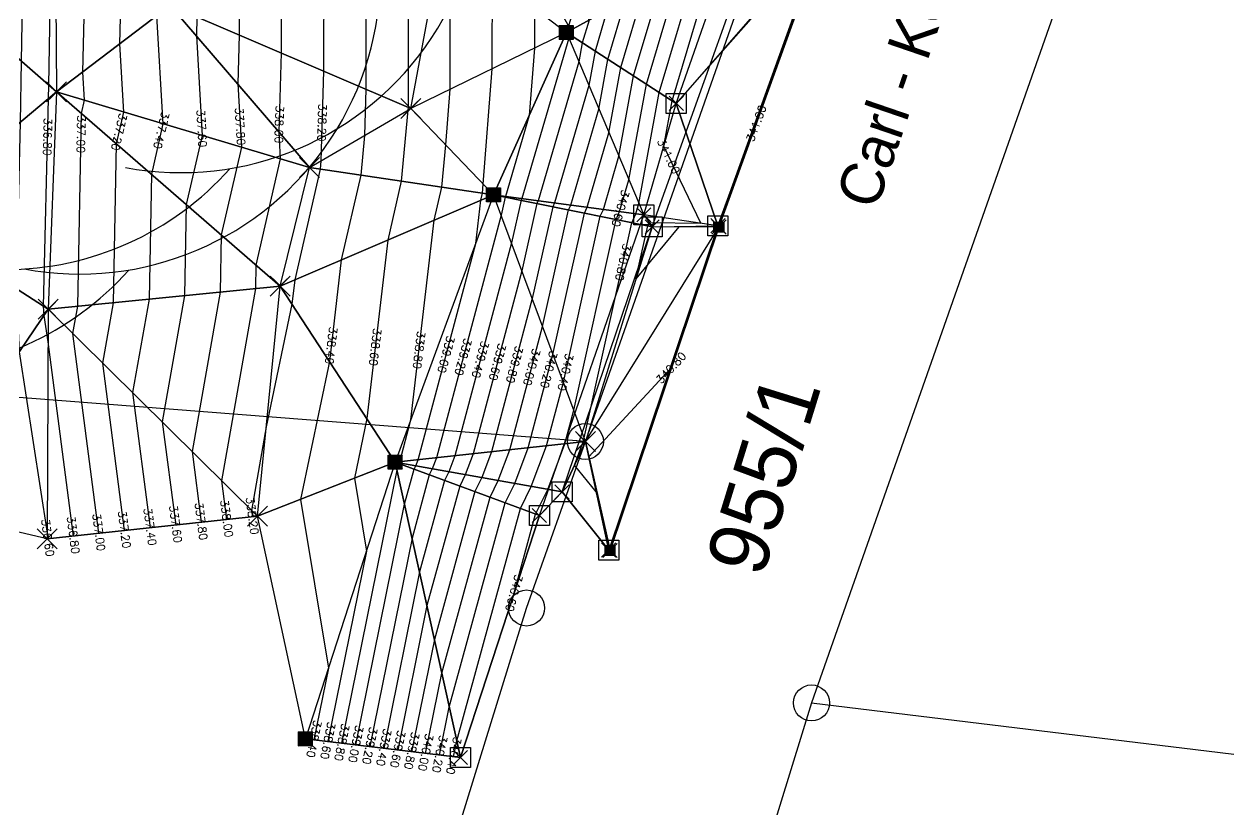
# Model space of a CAD drawing. Extents: x 2 to 3400072, y 373 to 5275873.
# Drawn here: x 3399971.96 to 3400002.08, y 5275706.67 to 5275726.3 of the extents above; entities that cross this region are included whole.
import ezdxf
from ezdxf.enums import TextEntityAlignment as Align

# ---------------------------------------------------------------- set-up
doc = ezdxf.new("R2010")
doc.units = 0
doc.linetypes.add('1600_2028', pattern=[0])
doc.linetypes.add('AUSGEZOGEN', pattern=[0])
doc.layers.get('0').update_dxf_attribs({"color": 1, "linetype": 'CONTINUOUS'})
for name, color, linetype in [('$BRUCH', 7, 'CONTINUOUS'), ('$P_INF_FL', 7, 'AUSGEZOGEN'), ('$P_INF_H', 7, 'AUSGEZOGEN'), ('$P_INF_NR', 7, 'AUSGEZOGEN'), ('$P_INF_X', 7, 'AUSGEZOGEN'), ('$PKT_0', 7, 'CONTINUOUS'), ('AUSSPAREN', 1, 'CONTINUOUS'), ('BÖSCHUNG_OK', 7, 'CONTINUOUS'), ('BÖSCHUNG_UK', 7, 'CONTINUOUS'), ('DGM', 7, 'CONTINUOUS'), ('DGM_HOEHEN', 34, 'CONTINUOUS'), ('DGM_HOEHEN_HAUPT', 24, 'CONTINUOUS'), ('DGM_HOEHEN_TEXT', 7, 'CONTINUOUS'), ('FLURSTÜCKE_GRENZPUNKTE', 255, 'CONTINUOUS'), ('GELÄNDEPUNKT', 7, 'CONTINUOUS'), ('LAGEBEZEICHNUNGEN', 255, 'CONTINUOUS'), ('LAUBBAUM_25M', 7, 'CONTINUOUS'), ('STELLKANTE_OK', 7, 'CONTINUOUS'), ('STELLKANTE_UK', 7, 'CONTINUOUS'), ('VERKEHR', 255, 'CONTINUOUS')]:
    doc.layers.add(name, color=color, linetype=linetype)
doc.styles.add('FLURSTÜCKSNUMMER__SCHRÄGST', font='txt')
doc.styles.add('NAME_-_BAUWERKEN_U__EINRIC', font='txt')
doc.styles.add('SIMPLEX', font='SIMPLEX')

# ---------------------------------------------------------------- blocks, each defined once
blk = doc.blocks.new('GRENZPUNKT_MIT_ABMARKUNG__')
at = {"color": 0}
blk.add_circle((0, 0), 0.5, dxfattribs=at)
blk = doc.blocks.new('34')
at = {"color": 0}
for p, q in [((-0.5, 0.5), (0.5, -0.5)), ((-0.5, -0.5), (0.5, 0.5))]:
    blk.add_line(p, q, dxfattribs=at)
blk = doc.blocks.new('71', base_point=(0.019231, 0))
at = {"color": 0}
for p, q in [((-0.497863, 0.5), (-0.497863, -0.5)), ((-0.497863, 0.5), (0.497863, 0.5)), ((-0.480769, -0.5), (-0.480769, 0.5)), ((-0.459402, -0.5), (-0.459402, 0.5)), ((-0.438034, -0.5), (-0.438034, 0.5)), ((-0.42094, -0.5), (-0.42094, 0.5)), ((-0.399573, -0.5), (-0.399573, 0.5)), ((-0.378205, -0.5), (-0.378205, 0.5)), ((-0.361111, -0.5), (-0.361111, 0.5)), ((-0.339744, -0.5), (-0.339744, 0.5)), ((-0.318376, -0.5), (-0.318376, 0.5)), ((-0.301282, -0.5), (-0.301282, 0.5)), ((-0.279915, -0.5), (-0.279915, 0.5)), ((-0.258547, -0.5), (-0.258547, 0.5)), ((-0.241453, -0.5), (-0.241453, 0.5)), ((-0.220085, -0.5), (-0.220085, 0.5)), ((-0.198718, -0.5), (-0.198718, 0.5)), ((-0.181624, -0.5), (-0.181624, 0.5)), ((-0.160256, -0.5), (-0.160256, 0.5)), ((-0.138889, -0.5), (-0.138889, 0.5)), ((-0.121795, -0.5), (-0.121795, 0.5)), ((-0.100428, -0.5), (-0.100428, 0.5)), ((-0.07906, -0.5), (-0.07906, 0.5)), ((-0.061966, -0.5), (-0.061966, 0.5)), ((-0.040599, -0.5), (-0.040599, 0.5)), ((-0.019231, -0.5), (-0.019231, 0.5)), ((-0.002137, -0.5), (-0.002137, 0.5)), ((0.019231, -0.5), (0.019231, 0.5)), ((0.040599, -0.5), (0.040599, 0.5)), ((0.057693, -0.5), (0.057693, 0.5)), ((0.07906, -0.5), (0.07906, 0.5)), ((0.100428, -0.5), (0.100428, 0.5)), ((0.117522, -0.5), (0.117522, 0.5)), ((0.138889, -0.5), (0.138889, 0.5)), ((0.160256, -0.5), (0.160256, 0.5)), ((0.177351, -0.5), (0.177351, 0.5)), ((0.198718, -0.5), (0.198718, 0.5)), ((0.220085, -0.5), (0.220085, 0.5)), ((0.237179, -0.5), (0.237179, 0.5)), ((0.258547, -0.5), (0.258547, 0.5)), ((0.279915, -0.5), (0.279915, 0.5)), ((0.297009, -0.5), (0.297009, 0.5)), ((0.318376, -0.5), (0.318376, 0.5)), ((0.339744, -0.5), (0.339744, 0.5)), ((0.356838, -0.5), (0.356838, 0.5)), ((0.378205, -0.5), (0.378205, 0.5)), ((0.399573, -0.5), (0.399573, 0.5)), ((0.416666, -0.5), (0.416666, 0.5)), ((0.438034, -0.5), (0.438034, 0.5)), ((0.459402, -0.5), (0.459402, 0.5)), ((0.476495, -0.5), (0.476495, 0.5)), ((0.497863, 0.5), (0.497863, -0.5)), ((0.497863, -0.5), (-0.497863, -0.5))]:
    blk.add_line(p, q, dxfattribs=at)
blk = doc.blocks.new('139', base_point=(0, -0.001756))
at = {"color": 0}
for centre, start, end in [((0.175615, -0.102107), 259.398891, 33.623991), ((0, -0.198946), 221.698008, 318.301992)]:
    blk.add_arc(centre, 0.301054, start, end, dxfattribs=at)
blk = doc.blocks.new('70')
at = {"color": 0}
for p, q in [((-0.5, -0.5), (-0.5, 0.5)), ((-0.5, 0.5), (0.5, 0.5)), ((0.5, 0.5), (0.5, -0.5)), ((0.5, -0.5), (-0.5, -0.5))]:
    blk.add_line(p, q, dxfattribs=at)
blk = doc.blocks.new('*U179')
at = {"layer": 'LAGEBEZEICHNUNGEN', "color": 7, "linetype": 'BYBLOCK', "style": 'NAME_-_BAUWERKEN_U__EINRIC'}
blk.add_text('Carl - Keller - Weg', height=1.08, rotation=71.0869, dxfattribs=at).set_placement((3399993.259, 5275721.624))
blk = doc.blocks.new('*U216')
at = {"layer": 'FLURSTÜCKE_GRENZPUNKTE', "color": 7, "linetype": 'BYBLOCK', "style": 'FLURSTÜCKSNUMMER__SCHRÄGST'}
blk.add_text('955/1', height=1.5, rotation=72.8333, dxfattribs=at).set_placement((3399990.412, 5275712.436))
blk = doc.blocks.new('PKT_0')
for p, q in [((-0.354, -0.354), (0.354, 0.354)), ((0.354, -0.354), (-0.354, 0.354))]:
    blk.add_line(p, q)
at = {"layer": '$P_INF_FL'}
blk.add_attdef('CODE', text='', height=0.8, dxfattribs=at).set_placement((0, 1.7), align=Align.CENTER)
at = {"layer": '$P_INF_H'}
blk.add_attdef('H', text='', height=0.8, dxfattribs=at).set_placement((0, -1.4), align=Align.CENTER)
at = {"layer": '$P_INF_NR'}
blk.add_attdef('NR', text='', height=0.8, dxfattribs=at).set_placement((0, 0.7), align=Align.CENTER)
at = {"layer": '$P_INF_X'}
blk.add_attdef('X', text='', height=0.8, dxfattribs=at).set_placement((-0.9, -0.4), align=Align.RIGHT)
blk.add_attdef('Y', (0.7, -0.4), '', height=0.8, dxfattribs=at)
blk = doc.blocks.new('*U629')
at = {"layer": 'DGM_HOEHEN_TEXT', "color": 44, "linetype": 'BYBLOCK', "style": 'SIMPLEX'}
blk.add_text('336.60', height=0.2, rotation=277.433, dxfattribs=at).set_placement((3399972.39, 5275713.919, 10336.601))
blk = doc.blocks.new('*U634')
at = {"layer": 'DGM_HOEHEN_TEXT', "color": 44, "linetype": 'BYBLOCK', "style": 'SIMPLEX'}
blk.add_text('336.80', height=0.2, rotation=277.433, dxfattribs=at).set_placement((3399973.029, 5275713.988, 10336.801))
blk = doc.blocks.new('*U635')
at = {"layer": 'DGM_HOEHEN_TEXT', "color": 44, "linetype": 'BYBLOCK', "style": 'SIMPLEX'}
blk.add_text('336.80', height=0.2, rotation=268.6717, dxfattribs=at).set_placement((3399972.456, 5275723.957, 10336.801))
blk = doc.blocks.new('*U638')
at = {"layer": 'DGM_HOEHEN_TEXT', "color": 44, "linetype": 'BYBLOCK', "style": 'SIMPLEX'}
blk.add_text('337.00', height=0.2, rotation=277.433, dxfattribs=at).set_placement((3399973.668, 5275714.057, 10337.001))
blk = doc.blocks.new('*U639')
at = {"layer": 'DGM_HOEHEN_TEXT', "color": 44, "linetype": 'BYBLOCK', "style": 'SIMPLEX'}
blk.add_text('337.00', height=0.2, rotation=268.9155, dxfattribs=at).set_placement((3399973.292, 5275724.022, 10337.001))
blk = doc.blocks.new('*U642')
at = {"layer": 'DGM_HOEHEN_TEXT', "color": 44, "linetype": 'BYBLOCK', "style": 'SIMPLEX'}
blk.add_text('337.20', height=0.2, rotation=277.433, dxfattribs=at).set_placement((3399974.307, 5275714.125, 10337.201))
blk = doc.blocks.new('*U643')
at = {"layer": 'DGM_HOEHEN_TEXT', "color": 44, "linetype": 'BYBLOCK', "style": 'SIMPLEX'}
blk.add_text('337.20', height=0.2, rotation=257.0829, dxfattribs=at).set_placement((3399974.342, 5275724.086, 10337.201))
blk = doc.blocks.new('*U646')
at = {"layer": 'DGM_HOEHEN_TEXT', "color": 44, "linetype": 'BYBLOCK', "style": 'SIMPLEX'}
blk.add_text('337.40', height=0.2, rotation=277.433, dxfattribs=at).set_placement((3399974.947, 5275714.194, 10337.401))
blk = doc.blocks.new('*U647')
at = {"layer": 'DGM_HOEHEN_TEXT', "color": 44, "linetype": 'BYBLOCK', "style": 'SIMPLEX'}
blk.add_text('337.40', height=0.2, rotation=257.0829, dxfattribs=at).set_placement((3399975.399, 5275724.128, 10337.401))
blk = doc.blocks.new('*U650')
at = {"layer": 'DGM_HOEHEN_TEXT', "color": 44, "linetype": 'BYBLOCK', "style": 'SIMPLEX'}
blk.add_text('337.60', height=0.2, rotation=277.433, dxfattribs=at).set_placement((3399975.586, 5275714.262, 10337.601))
blk = doc.blocks.new('*U651')
at = {"layer": 'DGM_HOEHEN_TEXT', "color": 44, "linetype": 'BYBLOCK', "style": 'SIMPLEX'}
blk.add_text('337.60', height=0.2, rotation=273.3231, dxfattribs=at).set_placement((3399976.272, 5275724.157, 10337.601))
blk = doc.blocks.new('*U655')
at = {"layer": 'DGM_HOEHEN_TEXT', "color": 44, "linetype": 'BYBLOCK', "style": 'SIMPLEX'}
blk.add_text('337.80', height=0.2, rotation=277.433, dxfattribs=at).set_placement((3399976.225, 5275714.331, 10337.801))
blk = doc.blocks.new('*U656')
at = {"layer": 'DGM_HOEHEN_TEXT', "color": 44, "linetype": 'BYBLOCK', "style": 'SIMPLEX'}
blk.add_text('337.80', height=0.2, rotation=273.3231, dxfattribs=at).set_placement((3399977.232, 5275724.207, 10337.801))
blk = doc.blocks.new('*U660')
at = {"layer": 'DGM_HOEHEN_TEXT', "color": 44, "linetype": 'BYBLOCK', "style": 'SIMPLEX'}
blk.add_text('338.00', height=0.2, rotation=277.433, dxfattribs=at).set_placement((3399976.864, 5275714.4, 10338.001))
blk = doc.blocks.new('*U661')
at = {"layer": 'DGM_HOEHEN_TEXT', "color": 44, "linetype": 'BYBLOCK', "style": 'SIMPLEX'}
blk.add_text('338.00', height=0.2, rotation=268.2959, dxfattribs=at).set_placement((3399978.251, 5275724.267, 10338.001))
blk = doc.blocks.new('*U665')
at = {"layer": 'DGM_HOEHEN_TEXT', "color": 44, "linetype": 'BYBLOCK', "style": 'SIMPLEX'}
blk.add_text('338.20', height=0.2, rotation=277.433, dxfattribs=at).set_placement((3399977.503, 5275714.468, 10338.201))
blk = doc.blocks.new('*U666')
at = {"layer": 'DGM_HOEHEN_TEXT', "color": 44, "linetype": 'BYBLOCK', "style": 'SIMPLEX'}
blk.add_text('338.20', height=0.2, rotation=268.2959, dxfattribs=at).set_placement((3399979.321, 5275724.311, 10338.201))
blk = doc.blocks.new('*U670')
at = {"layer": 'DGM_HOEHEN_TEXT', "color": 44, "linetype": 'BYBLOCK', "style": 'SIMPLEX'}
blk.add_text('338.40', height=0.2, rotation=258.5395, dxfattribs=at).set_placement((3399979.202, 5275708.92, 10338.401))
blk = doc.blocks.new('*U671')
at = {"layer": 'DGM_HOEHEN_TEXT', "color": 44, "linetype": 'BYBLOCK', "style": 'SIMPLEX'}
blk.add_text('338.40', height=0.2, rotation=263.2927, dxfattribs=at).set_placement((3399979.592, 5275718.748, 10338.401))
blk = doc.blocks.new('*U675')
at = {"layer": 'DGM_HOEHEN_TEXT', "color": 44, "linetype": 'BYBLOCK', "style": 'SIMPLEX'}
blk.add_text('338.60', height=0.2, rotation=258.5395, dxfattribs=at).set_placement((3399979.551, 5275708.878, 10338.601))
blk = doc.blocks.new('*U676')
at = {"layer": 'DGM_HOEHEN_TEXT', "color": 44, "linetype": 'BYBLOCK', "style": 'SIMPLEX'}
blk.add_text('338.60', height=0.2, rotation=263.2927, dxfattribs=at).set_placement((3399980.693, 5275718.71, 10338.601))
blk = doc.blocks.new('*U680')
at = {"layer": 'DGM_HOEHEN_TEXT', "color": 44, "linetype": 'BYBLOCK', "style": 'SIMPLEX'}
blk.add_text('338.80', height=0.2, rotation=258.5395, dxfattribs=at).set_placement((3399979.901, 5275708.836, 10338.801))
blk = doc.blocks.new('*U681')
at = {"layer": 'DGM_HOEHEN_TEXT', "color": 44, "linetype": 'BYBLOCK', "style": 'SIMPLEX'}
blk.add_text('338.80', height=0.2, rotation=263.2927, dxfattribs=at).set_placement((3399981.789, 5275718.637, 10338.801))
blk = doc.blocks.new('*U685')
at = {"layer": 'DGM_HOEHEN_TEXT', "color": 44, "linetype": 'BYBLOCK', "style": 'SIMPLEX'}
blk.add_text('339.00', height=0.2, rotation=258.5395, dxfattribs=at).set_placement((3399980.25, 5275708.794, 10339.001))
blk = doc.blocks.new('*U686')
at = {"layer": 'DGM_HOEHEN_TEXT', "color": 44, "linetype": 'BYBLOCK', "style": 'SIMPLEX'}
blk.add_text('339.00', height=0.2, rotation=255.0421, dxfattribs=at).set_placement((3399982.534, 5275718.527, 10339.001))
blk = doc.blocks.new('*U690')
at = {"layer": 'DGM_HOEHEN_TEXT', "color": 44, "linetype": 'BYBLOCK', "style": 'SIMPLEX'}
blk.add_text('339.20', height=0.2, rotation=258.5395, dxfattribs=at).set_placement((3399980.599, 5275708.752, 10339.201))
blk = doc.blocks.new('*U691')
at = {"layer": 'DGM_HOEHEN_TEXT', "color": 44, "linetype": 'BYBLOCK', "style": 'SIMPLEX'}
blk.add_text('339.20', height=0.2, rotation=255.0421, dxfattribs=at).set_placement((3399982.962, 5275718.464, 10339.201))
blk = doc.blocks.new('*U695')
at = {"layer": 'DGM_HOEHEN_TEXT', "color": 44, "linetype": 'BYBLOCK', "style": 'SIMPLEX'}
blk.add_text('339.40', height=0.2, rotation=258.5395, dxfattribs=at).set_placement((3399980.949, 5275708.71, 10339.401))
blk = doc.blocks.new('*U696')
at = {"layer": 'DGM_HOEHEN_TEXT', "color": 44, "linetype": 'BYBLOCK', "style": 'SIMPLEX'}
blk.add_text('339.40', height=0.2, rotation=255.0421, dxfattribs=at).set_placement((3399983.391, 5275718.4, 10339.401))
blk = doc.blocks.new('*U700')
at = {"layer": 'DGM_HOEHEN_TEXT', "color": 44, "linetype": 'BYBLOCK', "style": 'SIMPLEX'}
blk.add_text('339.60', height=0.2, rotation=258.5395, dxfattribs=at).set_placement((3399981.298, 5275708.668, 10339.601))
blk = doc.blocks.new('*U701')
at = {"layer": 'DGM_HOEHEN_TEXT', "color": 44, "linetype": 'BYBLOCK', "style": 'SIMPLEX'}
blk.add_text('339.60', height=0.2, rotation=255.0421, dxfattribs=at).set_placement((3399983.819, 5275718.337, 10339.601))
blk = doc.blocks.new('*U705')
at = {"layer": 'DGM_HOEHEN_TEXT', "color": 44, "linetype": 'BYBLOCK', "style": 'SIMPLEX'}
blk.add_text('339.80', height=0.2, rotation=258.5395, dxfattribs=at).set_placement((3399981.648, 5275708.626, 10339.801))
blk = doc.blocks.new('*U706')
at = {"layer": 'DGM_HOEHEN_TEXT', "color": 44, "linetype": 'BYBLOCK', "style": 'SIMPLEX'}
blk.add_text('339.80', height=0.2, rotation=255.0421, dxfattribs=at).set_placement((3399984.247, 5275718.273, 10339.801))
blk = doc.blocks.new('*U710')
at = {"layer": 'DGM_HOEHEN_TEXT', "color": 44, "linetype": 'BYBLOCK', "style": 'SIMPLEX'}
blk.add_text('340.00', height=0.2, rotation=258.5395, dxfattribs=at).set_placement((3399981.997, 5275708.584, 10340.001))
blk = doc.blocks.new('*U711')
at = {"layer": 'DGM_HOEHEN_TEXT', "color": 44, "linetype": 'BYBLOCK', "style": 'SIMPLEX'}
blk.add_text('340.00', height=0.2, rotation=255.0421, dxfattribs=at).set_placement((3399984.675, 5275718.21, 10340.001))
blk = doc.blocks.new('*U715')
at = {"layer": 'DGM_HOEHEN_TEXT', "color": 44, "linetype": 'BYBLOCK', "style": 'SIMPLEX'}
blk.add_text('340.20', height=0.2, rotation=258.5395, dxfattribs=at).set_placement((3399982.346, 5275708.543, 10340.201))
blk = doc.blocks.new('*U716')
at = {"layer": 'DGM_HOEHEN_TEXT', "color": 44, "linetype": 'BYBLOCK', "style": 'SIMPLEX'}
blk.add_text('340.20', height=0.2, rotation=255.0421, dxfattribs=at).set_placement((3399985.103, 5275718.146, 10340.201))
blk = doc.blocks.new('*U720')
at = {"layer": 'DGM_HOEHEN_TEXT', "color": 44, "linetype": 'BYBLOCK', "style": 'SIMPLEX'}
blk.add_text('340.40', height=0.2, rotation=258.5395, dxfattribs=at).set_placement((3399982.696, 5275708.501, 10340.401))
blk = doc.blocks.new('*U721')
at = {"layer": 'DGM_HOEHEN_TEXT', "color": 44, "linetype": 'BYBLOCK', "style": 'SIMPLEX'}
blk.add_text('340.40', height=0.2, rotation=257.4694, dxfattribs=at).set_placement((3399985.5, 5275718.086, 10340.401))
blk = doc.blocks.new('*U725')
at = {"layer": 'DGM_HOEHEN_TEXT', "color": 44, "linetype": 'BYBLOCK', "style": 'SIMPLEX'}
blk.add_text('340.60', height=0.2, rotation=254.6778, dxfattribs=at).set_placement((3399984.234, 5275712.565, 10340.601))
blk = doc.blocks.new('*U726')
at = {"layer": 'DGM_HOEHEN_TEXT', "color": 44, "linetype": 'BYBLOCK', "style": 'SIMPLEX'}
blk.add_text('340.60', height=0.2, rotation=253.6592, dxfattribs=at).set_placement((3399986.908, 5275722.176, 10340.601))
blk = doc.blocks.new('*U730')
at = {"layer": 'DGM_HOEHEN_TEXT', "color": 44, "linetype": 'BYBLOCK', "style": 'SIMPLEX'}
blk.add_text('340.80', height=0.2, rotation=47.2639, dxfattribs=at).set_placement((3399987.888, 5275717.299, 10340.801))
blk = doc.blocks.new('*U731')
at = {"layer": 'DGM_HOEHEN_TEXT', "color": 44, "linetype": 'BYBLOCK', "style": 'SIMPLEX'}
blk.add_text('340.80', height=0.2, rotation=257.4694, dxfattribs=at).set_placement((3399986.938, 5275720.832, 10340.801))
blk = doc.blocks.new('*U735')
at = {"layer": 'DGM_HOEHEN_TEXT', "color": 44, "linetype": 'BYBLOCK', "style": 'SIMPLEX'}
blk.add_text('341.00', height=0.2, rotation=69.6153, dxfattribs=at).set_placement((3399990.194, 5275723.344, 10341.001))
blk = doc.blocks.new('*U736')
at = {"layer": 'DGM_HOEHEN_TEXT', "color": 44, "linetype": 'BYBLOCK', "style": 'SIMPLEX'}
blk.add_text('341.00', height=0.2, rotation=295.7752, dxfattribs=at).set_placement((3399987.776, 5275723.379, 10341.001))

msp = doc.modelspace()

# ---------------------------------------------------------------- linework, layer by layer
at = {"layer": '$BRUCH', "linetype": 'BYBLOCK'}
msp.add_lwpolyline([(3399986.606, 5275713.147), (3399989.329, 5275721.229), (3399991.952, 5275728.49), (3399994.45, 5275735.284), (3399997.998, 5275744.806), (3400000.305, 5275750.72), (3400000.273, 5275750.727), (3399997.989, 5275744.821), (3399994.403, 5275735.309), (3399991.907, 5275728.497), (3399989.305, 5275721.263), (3399986.573, 5275713.16)], close=True, dxfattribs=at)
for points in [[(3399985.407, 5275714.61), (3399987.66, 5275721.235), (3399990.95, 5275730.435), (3399992.669, 5275735.2), (3399995.545, 5275742.719), (3399998.186, 5275749.685)], [(3399982.867, 5275707.975), (3399984.84, 5275714.024), (3399987.451, 5275721.534), (3399988.263, 5275724.319), (3399989.683, 5275728.386), (3399991.028, 5275732.22), (3399992.936, 5275737.313), (3399995.403, 5275744.263), (3399996.442, 5275747.799)], [(3399993.733, 5275747.32), (3399992.383, 5275742.602), (3399991.576, 5275739.079), (3399988.37, 5275735.402), (3399985.515, 5275726.089), (3399983.697, 5275722.035), (3399981.238, 5275715.354), (3399978.99, 5275708.44)]]:
    msp.add_lwpolyline(points, dxfattribs=at)
at = {"layer": 'AUSSPAREN', "linetype": 'BYBLOCK'}
msp.add_lwpolyline([(3399991.952, 5275728.49), (3399989.329, 5275721.229), (3399986.606, 5275713.147), (3399986.573, 5275713.16), (3399985.407, 5275714.61), (3399984.84, 5275714.024), (3399982.867, 5275707.975), (3399978.99, 5275708.44), (3399977.794, 5275714.004), (3399972.534, 5275713.439), (3399969.195, 5275714.225), (3399965.703, 5275714.753), (3399965.672, 5275714.682), (3399961.957, 5275716.161), (3399958.213, 5275715.566), (3399954.796, 5275714.217), (3399955.049, 5275718.815), (3399954.853, 5275725.659), (3399953.835, 5275730.614)], dxfattribs=at)
at = {"layer": 'DGM', "color": 0, "linetype": 'BYBLOCK'}
for points in [[(3399972.737, 5275729.22, 336.825), (3399972.772, 5275724.604, 336.858), (3399970.499, 5275726.584, 336.197)], [(3399972.737, 5275729.22, 336.825), (3399972.772, 5275724.604, 336.858), (3399975.614, 5275726.766, 337.474)], [(3399981.624, 5275724.194, 338.613), (3399982.422, 5275728.458, 338.763), (3399975.614, 5275726.766, 337.474)], [(3399981.624, 5275724.194, 338.613), (3399982.422, 5275728.458, 338.763), (3399985.515, 5275726.089, 339.352)], [(3399982.422, 5275728.458, 338.763), (3399985.515, 5275726.089, 339.352), (3399989.683, 5275728.386, 341.175)], [(3399985.515, 5275726.089, 339.352), (3399988.263, 5275724.319, 341.065), (3399989.683, 5275728.386, 341.175)], [(3399991.907, 5275728.497, 341.275), (3399988.263, 5275724.319, 341.065), (3399989.683, 5275728.386, 341.175)], [(3399991.952, 5275728.49, 341.151), (3399991.907, 5275728.497, 341.275), (3399988.263, 5275724.319, 341.065)], [(3399991.952, 5275728.49, 341.151), (3399989.305, 5275721.263, 341.031), (3399988.263, 5275724.319, 341.065)], [(3399991.952, 5275728.49, 341.151), (3399989.329, 5275721.229, 340.916), (3399989.305, 5275721.263, 341.031)], [(3399972.772, 5275724.604, 336.858), (3399969.01, 5275721.457, 335.797), (3399970.499, 5275726.584, 336.197)], [(3399972.772, 5275724.604, 336.858), (3399979.095, 5275722.715, 338.148), (3399975.614, 5275726.766, 337.474)], [(3399979.095, 5275722.715, 338.148), (3399981.624, 5275724.194, 338.613), (3399975.614, 5275726.766, 337.474)], [(3399981.624, 5275724.194, 338.613), (3399983.697, 5275722.035, 339.055), (3399985.515, 5275726.089, 339.352)], [(3399983.697, 5275722.035, 339.055), (3399985.515, 5275726.089, 339.352), (3399987.451, 5275721.534, 340.896)], [(3399985.515, 5275726.089, 339.352), (3399987.451, 5275721.534, 340.896), (3399988.263, 5275724.319, 341.065)], [(3399972.772, 5275724.604, 336.858), (3399972.563, 5275719.177, 336.834), (3399969.01, 5275721.457, 335.797)], [(3399972.772, 5275724.604, 336.858), (3399972.563, 5275719.177, 336.834), (3399978.359, 5275719.755, 338.137)], [(3399972.772, 5275724.604, 336.858), (3399978.359, 5275719.755, 338.137), (3399979.095, 5275722.715, 338.148)], [(3399979.095, 5275722.715, 338.148), (3399981.624, 5275724.194, 338.613), (3399983.697, 5275722.035, 339.055)], [(3399989.305, 5275721.263, 341.031), (3399987.451, 5275721.534, 340.896), (3399988.263, 5275724.319, 341.065)], [(3399978.359, 5275719.755, 338.137), (3399979.095, 5275722.715, 338.148), (3399983.697, 5275722.035, 339.055)], [(3399978.359, 5275719.755, 338.137), (3399983.697, 5275722.035, 339.055), (3399981.238, 5275715.354, 338.752)], [(3399985.99, 5275715.872, 340.825), (3399983.697, 5275722.035, 339.055), (3399981.238, 5275715.354, 338.752)], [(3399987.66, 5275721.235, 341.056), (3399985.99, 5275715.872, 340.825), (3399983.697, 5275722.035, 339.055)], [(3399987.66, 5275721.235, 341.056), (3399983.697, 5275722.035, 339.055), (3399987.451, 5275721.534, 340.896)], [(3399972.563, 5275719.177, 336.834), (3399969.195, 5275714.225, 335.745), (3399969.01, 5275721.457, 335.797)], [(3399987.66, 5275721.235, 341.056), (3399989.305, 5275721.263, 341.031), (3399987.451, 5275721.534, 340.896)], [(3399989.329, 5275721.229, 340.916), (3399987.66, 5275721.235, 341.056), (3399985.99, 5275715.872, 340.825)], [(3399989.329, 5275721.229, 340.916), (3399986.606, 5275713.147, 340.648), (3399985.99, 5275715.872, 340.825)], [(3399989.329, 5275721.229, 340.916), (3399987.66, 5275721.235, 341.056), (3399989.305, 5275721.263, 341.031)], [(3399972.563, 5275719.177, 336.834), (3399977.794, 5275714.004, 338.24), (3399978.359, 5275719.755, 338.137)], [(3399977.794, 5275714.004, 338.24), (3399978.359, 5275719.755, 338.137), (3399981.238, 5275715.354, 338.752)], [(3399972.563, 5275719.177, 336.834), (3399972.534, 5275713.439, 336.594), (3399969.195, 5275714.225, 335.745)], [(3399972.563, 5275719.177, 336.834), (3399972.534, 5275713.439, 336.594), (3399977.794, 5275714.004, 338.24)], [(3399985.407, 5275714.61, 340.772), (3399985.99, 5275715.872, 340.825), (3399981.238, 5275715.354, 338.752)], [(3399985.407, 5275714.61, 340.772), (3399986.573, 5275713.16, 340.771), (3399985.99, 5275715.872, 340.825)], [(3399986.606, 5275713.147, 340.648), (3399986.573, 5275713.16, 340.771), (3399985.99, 5275715.872, 340.825)], [(3399977.794, 5275714.004, 338.24), (3399981.238, 5275715.354, 338.752), (3399978.99, 5275708.44, 338.279)], [(3399981.238, 5275715.354, 338.752), (3399978.99, 5275708.44, 338.279), (3399982.867, 5275707.975, 340.498)], [(3399981.238, 5275715.354, 338.752), (3399982.867, 5275707.975, 340.498), (3399984.84, 5275714.024, 340.649)], [(3399985.407, 5275714.61, 340.772), (3399981.238, 5275715.354, 338.752), (3399984.84, 5275714.024, 340.649)]]:
    msp.add_3dface(points, dxfattribs=at)
at = {"layer": 'DGM_HOEHEN', "color": 44, "linetype": 'BYBLOCK'}
for points in [[(3399977.027, 5275713.922), (3399976.901, 5275714.887), (3399977.75, 5275719.694), (3399977.76, 5275720.274), (3399978.37, 5275722.931), (3399978.331, 5275723.604), (3399978.39, 5275725.578), (3399978.392, 5275727.456), (3399978.596, 5275731.068), (3399978.34, 5275733.065), (3399978.507, 5275734.554), (3399978.424, 5275737.484), (3399978.011, 5275738.955), (3399978.167, 5275743.086), (3399978.558, 5275745.883), (3399978.837, 5275747.757), (3399978.93, 5275748.689), (3399978.9, 5275749.557), (3399978.394, 5275754.022)], [(3399979.595, 5275753.935), (3399979.501, 5275750.453), (3399979.697, 5275748.718), (3399979.707, 5275748.423), (3399979.676, 5275748.106), (3399979.581, 5275747.469), (3399978.91, 5275742.673), (3399978.78, 5275739.229), (3399979.427, 5275736.924), (3399979.477, 5275735.173), (3399979.246, 5275733.127), (3399979.599, 5275730.384), (3399979.448, 5275727.719), (3399979.445, 5275725.126), (3399979.378, 5275722.88), (3399979.359, 5275722.676), (3399978.725, 5275719.911), (3399978.654, 5275719.304), (3399978.014, 5275716.237), (3399977.646, 5275714.151), (3399977.667, 5275713.99)], [(3399977.036, 5275753.622), (3399977.306, 5275751.237), (3399977.375, 5275749.223), (3399977.16, 5275747.061), (3399976.686, 5275743.871), (3399976.556, 5275743.097), (3399976.438, 5275738.557), (3399976.439, 5275738.266), (3399976.463, 5275737.033), (3399976.568, 5275733.316), (3399976.526, 5275732.94), (3399976.591, 5275732.436), (3399976.279, 5275726.931), (3399976.279, 5275726.481), (3399976.265, 5275726.008), (3399976.409, 5275723.517), (3399976.013, 5275721.791), (3399975.97, 5275719.517), (3399975.413, 5275716.359), (3399975.749, 5275713.784)], [(3399977.715, 5275753.822), (3399978.103, 5275750.397), (3399978.152, 5275748.956), (3399977.998, 5275747.409), (3399977.536, 5275744.298), (3399977.424, 5275743.498), (3399977.242, 5275738.682), (3399977.421, 5275738.044), (3399977.538, 5275733.935), (3399977.433, 5275733.002), (3399977.594, 5275731.752), (3399977.336, 5275727.194), (3399977.334, 5275726.03), (3399977.298, 5275724.806), (3399977.39, 5275723.224), (3399976.887, 5275721.032), (3399976.86, 5275719.605), (3399976.157, 5275715.623), (3399976.388, 5275713.853)], [(3399980.884, 5275753.8), (3399980.748, 5275748.8), (3399980.595, 5275748.145), (3399980.38, 5275747.458), (3399979.653, 5275742.261), (3399979.549, 5275739.503), (3399980.43, 5275736.365), (3399980.446, 5275735.793), (3399980.153, 5275733.19), (3399980.602, 5275729.7), (3399980.505, 5275727.982), (3399980.5, 5275724.675), (3399980.466, 5275723.516), (3399980.374, 5275722.526), (3399979.888, 5275720.408), (3399979.59, 5275717.873), (3399978.871, 5275714.426), (3399979.565, 5275710.208), (3399979.201, 5275708.414)], [(3399982.173, 5275753.665), (3399982.07, 5275749.861), (3399981.599, 5275747.855), (3399980.942, 5275745.753), (3399980.396, 5275741.848), (3399980.318, 5275739.776), (3399981.168, 5275736.75), (3399981.207, 5275735.986), (3399981.308, 5275735.451), (3399981.06, 5275733.252), (3399981.605, 5275729.016), (3399981.561, 5275728.244), (3399981.556, 5275724.223), (3399981.554, 5275724.152), (3399981.389, 5275722.376), (3399981.051, 5275720.905), (3399980.526, 5275716.442), (3399980.216, 5275714.953), (3399980.516, 5275713.132), (3399979.551, 5275708.373)], [(3399976.356, 5275753.422), (3399976.509, 5275752.076), (3399976.598, 5275749.489), (3399976.321, 5275746.712), (3399975.95, 5275744.216), (3399975.604, 5275742.153), (3399975.52, 5275738.916), (3399975.523, 5275737.385), (3399975.607, 5275733.114), (3399975.554, 5275732.875), (3399975.591, 5275732.524), (3399975.286, 5275727.046), (3399975.272, 5275726.506), (3399975.429, 5275723.81), (3399975.14, 5275722.549), (3399975.081, 5275719.428), (3399974.669, 5275717.094), (3399975.11, 5275713.716)], [(3399979.9, 5275708.331), (3399981.283, 5275715.151), (3399981.329, 5275715.32), (3399981.337, 5275715.336), (3399981.348, 5275715.366), (3399981.628, 5275716.412), (3399982.214, 5275721.401), (3399982.403, 5275722.226), (3399982.501, 5275723.28), (3399982.609, 5275724.673), (3399982.616, 5275728.309), (3399982.533, 5275728.457), (3399982.456, 5275729.506), (3399981.967, 5275733.314), (3399982.067, 5275734.204), (3399981.77, 5275735.778), (3399981.655, 5275738.026), (3399981.087, 5275740.05), (3399981.139, 5275741.436), (3399981.505, 5275744.047), (3399982.603, 5275747.565), (3399983.391, 5275750.923), (3399983.462, 5275753.53)], [(3399980.25, 5275708.289), (3399981.469, 5275714.306), (3399981.709, 5275715.18), (3399981.75, 5275715.262), (3399981.807, 5275715.416), (3399983.251, 5275720.822), (3399983.377, 5275721.898), (3399983.418, 5275722.076), (3399983.439, 5275722.303), (3399983.662, 5275725.186), (3399983.667, 5275727.505), (3399983.135, 5275728.451), (3399982.786, 5275733.215), (3399983.085, 5275733.534), (3399982.699, 5275733.633), (3399982.334, 5275735.57), (3399982.143, 5275739.301), (3399981.856, 5275740.323), (3399981.882, 5275741.023), (3399982.067, 5275742.342), (3399983.608, 5275747.275), (3399984.713, 5275751.984), (3399984.751, 5275753.395)], [(3399973.421, 5275753.022), (3399973.46, 5275751.37), (3399973.488, 5275750.556), (3399973.149, 5275747.146), (3399973.097, 5275745.57), (3399973.13, 5275745.283), (3399972.664, 5275740.102), (3399972.581, 5275739.358), (3399972.477, 5275735.246), (3399972.131, 5275734.727), (3399971.326, 5275732.744), (3399971.35, 5275732.409), (3399971.978, 5275729.765), (3399971.36, 5275729.537), (3399971.936, 5275728.276), (3399971.885, 5275725.377), (3399971.858, 5275723.839), (3399971.761, 5275719.691), (3399971.839, 5275718.113), (3399972.535, 5275713.582), (3399972.553, 5275713.441)], [(3399973.192, 5275713.51), (3399972.559, 5275718.364), (3399972.458, 5275719.022), (3399972.447, 5275719.252), (3399972.567, 5275724.432), (3399972.573, 5275724.777), (3399972.648, 5275729.115), (3399972.584, 5275729.255), (3399972.653, 5275729.281), (3399972.54, 5275729.755), (3399972.227, 5275732.67), (3399972.599, 5275734.339), (3399972.83, 5275734.909), (3399972.897, 5275735.01), (3399973.015, 5275739.656), (3399973.043, 5275739.908), (3399973.27, 5275742.43), (3399973.744, 5275745.254), (3399973.805, 5275745.667), (3399974.266, 5275750.289), (3399974.206, 5275752.033), (3399974.181, 5275753.074)], [(3399973.831, 5275713.578), (3399973.181, 5275718.566), (3399973.301, 5275719.251), (3399973.393, 5275724.065), (3399973.468, 5275724.396), (3399973.427, 5275725.102), (3399973.513, 5275728.558), (3399973.606, 5275730.226), (3399973.336, 5275732.738), (3399973.716, 5275734.447), (3399973.693, 5275735.623), (3399973.683, 5275739.634), (3399973.7, 5275740.266), (3399974.479, 5275744.908), (3399974.644, 5275746.015), (3399975.043, 5275750.023), (3399974.951, 5275752.696), (3399974.941, 5275753.127)], [(3399974.471, 5275713.647), (3399973.925, 5275717.83), (3399974.191, 5275719.339), (3399974.266, 5275723.307), (3399974.449, 5275724.103), (3399974.35, 5275725.804), (3399974.399, 5275727.802), (3399974.599, 5275731.375), (3399974.445, 5275732.807), (3399974.662, 5275733.781), (3399974.608, 5275736.504), (3399974.602, 5275739.275), (3399974.652, 5275741.21), (3399975.215, 5275744.562), (3399975.482, 5275746.364), (3399975.82, 5275749.756), (3399975.712, 5275752.916), (3399975.677, 5275753.223)], [(3399986.04, 5275753.26), (3399986.034, 5275753.045), (3399984.612, 5275746.985), (3399982.629, 5275740.636), (3399982.625, 5275740.611), (3399982.625, 5275740.597), (3399982.631, 5275740.577), (3399982.897, 5275735.363), (3399983.061, 5275734.496), (3399984.653, 5275734.088), (3399983.42, 5275732.771), (3399983.737, 5275728.445), (3399984.717, 5275726.7), (3399984.715, 5275725.699), (3399984.585, 5275724.014), (3399983.993, 5275721.995), (3399983.984, 5275721.977), (3399983.885, 5275721.53), (3399982.265, 5275715.466), (3399982.163, 5275715.189), (3399982.089, 5275715.04), (3399981.656, 5275713.46), (3399980.599, 5275708.247)], [(3399987.16, 5275753.086), (3399985.923, 5275747.797), (3399985.676, 5275746.999), (3399985.678, 5275746.404), (3399985.222, 5275741.54), (3399985.052, 5275740.973), (3399984.656, 5275739.139), (3399983.964, 5275735.22), (3399986.221, 5275734.642), (3399984.054, 5275732.327), (3399984.34, 5275728.439), (3399985.625, 5275726.149), (3399985.592, 5275726.039), (3399985.575, 5275725.947), (3399984.401, 5275721.941), (3399984.381, 5275721.897), (3399984.144, 5275720.833), (3399982.724, 5275715.516), (3399982.575, 5275715.115), (3399982.468, 5275714.899), (3399981.842, 5275712.615), (3399980.948, 5275708.205)], [(3399988.242, 5275752.902), (3399987.262, 5275748.712), (3399986.746, 5275747.042), (3399986.749, 5275745.797), (3399986.322, 5275741.242), (3399986.413, 5275740.659), (3399987.475, 5275737.022), (3399987.18, 5275735.352), (3399987.789, 5275735.196), (3399984.689, 5275731.883), (3399984.942, 5275728.433), (3399986.082, 5275726.401), (3399985.913, 5275725.832), (3399985.826, 5275725.357), (3399984.808, 5275721.886), (3399984.777, 5275721.817), (3399984.403, 5275720.137), (3399983.182, 5275715.566), (3399982.988, 5275715.041), (3399982.848, 5275714.759), (3399982.029, 5275711.77), (3399981.298, 5275708.163)], [(3399990.266, 5275723.825), (3399989.311, 5275721.254), (3399988.327, 5275721.233), (3399987.255, 5275719.935), (3399987.549, 5275721.257), (3399987.587, 5275721.339), (3399988.879, 5275721.325), (3399987.951, 5275723.248), (3399988.159, 5275724.386), (3399989.283, 5275728.165)], [(3399988.15, 5275717.731), (3399986.077, 5275715.487), (3399986.26, 5275714.616), (3399985.715, 5275715.277), (3399985.933, 5275715.866), (3399985.958, 5275715.959), (3399987.153, 5275721.337), (3399987.255, 5275721.56), (3399987.33, 5275721.817), (3399987.838, 5275724.592), (3399988.826, 5275727.913)], [(3399982.695, 5275707.995), (3399982.775, 5275708.389), (3399984.367, 5275714.198), (3399984.639, 5275714.747), (3399985.016, 5275715.766), (3399985.44, 5275717.352), (3399986.361, 5275721.497), (3399986.44, 5275721.669), (3399986.829, 5275722.997), (3399987.196, 5275725.006), (3399987.911, 5275727.409)], [(3399984.199, 5275712.061), (3399984.747, 5275714.058), (3399985.052, 5275714.673), (3399985.474, 5275715.816), (3399985.699, 5275716.655), (3399986.757, 5275721.417), (3399986.847, 5275721.614), (3399987.08, 5275722.407), (3399987.517, 5275724.799), (3399988.368, 5275727.661)], [(3399982.346, 5275708.037), (3399982.589, 5275709.234), (3399983.987, 5275714.338), (3399984.226, 5275714.82), (3399984.557, 5275715.716), (3399985.18, 5275718.048), (3399985.965, 5275721.577), (3399986.032, 5275721.723), (3399986.578, 5275723.587), (3399986.876, 5275725.212), (3399987.454, 5275727.157)], [(3399986.539, 5275726.653), (3399986.234, 5275725.626), (3399986.077, 5275724.767), (3399985.216, 5275721.832), (3399985.173, 5275721.737), (3399984.662, 5275719.441), (3399983.64, 5275715.616), (3399983.401, 5275714.968), (3399983.228, 5275714.619), (3399982.216, 5275710.925), (3399981.647, 5275708.121)]]:
    msp.add_lwpolyline(points, dxfattribs=at)
at = {"layer": 'DGM_HOEHEN_HAUPT', "color": 44, "linetype": 'BYBLOCK'}
msp.add_lwpolyline([(3399981.997, 5275708.079), (3399982.402, 5275710.079), (3399983.607, 5275714.479), (3399983.814, 5275714.894), (3399984.099, 5275715.666), (3399984.921, 5275718.744), (3399985.569, 5275721.657), (3399985.624, 5275721.778), (3399986.328, 5275724.177), (3399986.555, 5275725.419), (3399986.997, 5275726.905)], dxfattribs=at)
at = {"layer": 'FLURSTÜCKE_GRENZPUNKTE', "color": 7, "linetype": '1600_2028'}
for p, q in [((3399985.99, 5275715.872, 340.825), (3399993.464, 5275737.108, 341.485)), ((3400000.487, 5275734.486), (3399991.642, 5275709.339)), ((3399985.99, 5275715.872, 340.825), (3399956.436, 5275718.159, 333.791)), ((3399984.519, 5275711.711), (3399985.99, 5275715.872, 340.825)), ((3399976.566, 5275685.943), (3399984.519, 5275711.711)), ((3399991.642, 5275709.339), (3399988.921, 5275700.536)), ((3399991.642, 5275709.339), (3400032.8, 5275704.349))]:
    msp.add_line(p, q, dxfattribs=at)

# ---------------------------------------------------------------- block references
at = {"layer": '$PKT_0', "linetype": 'BYBLOCK', "xscale": 0.5, "yscale": 0.5, "zscale": 0.5}
for p in [(3399985.515, 5275726.089, 339.352), (3399972.772, 5275724.604, 336.858), (3399988.263, 5275724.319, 341.065), (3399981.624, 5275724.194, 338.613), (3399979.095, 5275722.715, 338.148), (3399983.697, 5275722.035, 339.055), (3399987.451, 5275721.534, 340.896), (3399987.66, 5275721.235, 341.056), (3399989.305, 5275721.263, 341.031), (3399989.329, 5275721.229, 340.916), (3399978.359, 5275719.755, 338.137), (3399972.563, 5275719.177, 336.834), (3399985.99, 5275715.872, 340.825), (3399981.238, 5275715.354, 338.752), (3399985.407, 5275714.61, 340.772), (3399977.794, 5275714.004, 338.24), (3399984.84, 5275714.024, 340.649), (3399972.534, 5275713.439, 336.594), (3399986.573, 5275713.16, 340.771), (3399986.606, 5275713.147, 340.648), (3399978.99, 5275708.44, 338.279), (3399982.867, 5275707.975, 340.498)]:
    msp.add_blockref('PKT_0', p, dxfattribs=at)
at = {"layer": 'BÖSCHUNG_OK', "color": 53, "xscale": 0.5, "yscale": 0.5, "zscale": 0.5}
for p in [(3399988.263, 5275724.319, 341.065), (3399987.451, 5275721.534, 340.896), (3399984.84, 5275714.024, 340.649), (3399982.867, 5275707.975, 340.498)]:
    msp.add_blockref('70', p, dxfattribs=at)
at = {"layer": 'BÖSCHUNG_UK', "color": 53, "xscale": 0.35, "yscale": 0.35, "zscale": 0.35}
for p in [(3399985.515, 5275726.089, 339.352), (3399983.697, 5275722.035, 339.055), (3399981.238, 5275715.354, 338.752), (3399978.99, 5275708.44, 338.279)]:
    msp.add_blockref('71', p, dxfattribs=at)
at = {"layer": 'FLURSTÜCKE_GRENZPUNKTE', "color": 1, "xscale": 0.9, "yscale": 0.9, "zscale": 0.9}
msp.add_blockref('GRENZPUNKT_MIT_ABMARKUNG__', (3399985.99, 5275715.872, 340.825), dxfattribs=at)
at = {"layer": 'FLURSTÜCKE_GRENZPUNKTE', "color": 7, "xscale": 0.9, "yscale": 0.9, "zscale": 0.9}
for p in [(3399984.519, 5275711.711), (3399991.642, 5275709.339)]:
    msp.add_blockref('GRENZPUNKT_MIT_ABMARKUNG__', p, dxfattribs=at)
at = {"layer": 'GELÄNDEPUNKT', "color": 53, "xscale": 0.5, "yscale": 0.5, "zscale": 0.5}
for p in [(3399972.772, 5275724.604, 336.858), (3399981.624, 5275724.194, 338.613), (3399979.095, 5275722.715, 338.148), (3399978.359, 5275719.755, 338.137), (3399972.563, 5275719.177, 336.834), (3399985.99, 5275715.872, 340.825), (3399977.794, 5275714.004, 338.24), (3399972.534, 5275713.439, 336.594)]:
    msp.add_blockref('34', p, dxfattribs=at)
at = {"layer": 'LAUBBAUM_25M', "color": 3, "xscale": 25, "yscale": 25, "zscale": 25}
for p in [(3399971.484, 5275732.624, 336.666), (3399968.954, 5275730.09, 336.207)]:
    msp.add_blockref('139', p, dxfattribs=at)
at = {"layer": 'STELLKANTE_OK', "color": 6, "xscale": 0.5, "yscale": 0.5, "zscale": 0.5}
for p in [(3399987.66, 5275721.235, 341.056), (3399989.305, 5275721.263, 341.031), (3399985.407, 5275714.61, 340.772), (3399986.573, 5275713.16, 340.771)]:
    msp.add_blockref('70', p, dxfattribs=at)
at = {"layer": 'STELLKANTE_UK', "color": 6, "xscale": 0.25, "yscale": 0.25, "zscale": 0.25}
for p in [(3399989.329, 5275721.229, 340.916), (3399986.606, 5275713.147, 340.648)]:
    msp.add_blockref('71', p, dxfattribs=at)
at = {"layer": 'VERKEHR', "color": 44, "linetype": 'BYBLOCK'}
for name in ['*U179', '*U651', '*U656', '*U661', '*U666', '*U735', '*U635', '*U639', '*U643', '*U647', '*U736', '*U726', '*U731', '*U671', '*U676', '*U681', '*U686', '*U691', '*U696', '*U701', '*U706', '*U711', '*U716', '*U730', '*U721', '*U216', '*U646', '*U650', '*U655', '*U660', '*U665', '*U629', '*U634', '*U638', '*U642', '*U725', '*U670', '*U675', '*U680', '*U685', '*U690', '*U695', '*U700', '*U705', '*U710', '*U715', '*U720']:
    msp.add_blockref(name, (0, 0), dxfattribs=at)

doc.saveas('drawing.dxf')
